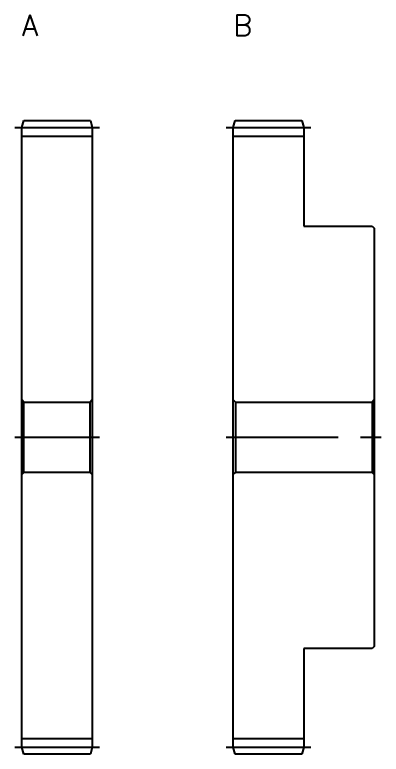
# Model space of a CAD drawing. Extents: x -1 to 161, y -13 to 115.
# Drawn here: x 109 to 161, y 10 to 115 of the extents above; entities that cross this region are included whole.
import ezdxf

# ---------------------------------------------------------------- set-up
doc = ezdxf.new("R2010")
doc.units = 0
doc.header["$LTSCALE"] = 0.5
doc.linetypes.add('CENTER', pattern=[50.8, 31.75, -6.35, 6.35, -6.35])
for name, color, linetype in [('MSM_CENTER', 1, 'CENTER'), ('MSM_CONTINUOUS', 7, 'CONTINUOUS'), ('MSM_PART_NUMBER', 7, 'CONTINUOUS')]:
    doc.layers.add(name, color=color, linetype=linetype)
doc.styles.get("Standard").update_dxf_attribs({"font": 'txt.shx', "height": 3, "bigfont": 'bigfont.shx'})

# ---------------------------------------------------------------- blocks, each defined once
blk = doc.blocks.new('*U5')
at = {"layer": 'MSM_PART_NUMBER'}
blk.add_text('A', height=3, dxfattribs=at).set_placement((110, 112))
blk = doc.blocks.new('*U6')
at = {"layer": 'MSM_PART_NUMBER'}
blk.add_text('B', height=3, dxfattribs=at).set_placement((140, 112))

msp = doc.modelspace()

# ---------------------------------------------------------------- linework, layer by layer
at = {"layer": 'MSM_CENTER'}
for p, q in [((109, 99), (121, 99)), ((139, 99), (151, 99)), ((109, 55), (121, 55)), ((139, 55), (161, 55)), ((109, 11), (121, 11)), ((139, 11), (151, 11))]:
    msp.add_line(p, q, dxfattribs=at)
at = {"layer": 'MSM_CONTINUOUS'}
for p, q in [((110, 99), (110.27, 100)), ((110.27, 100), (119.73, 100)), ((119.73, 100), (120, 99)), ((140, 99), (140.27, 100)), ((140.27, 100), (149.73, 100)), ((149.73, 100), (150, 99)), ((110, 11), (110, 99)), ((120, 99), (120, 11)), ((140, 11), (140, 99)), ((150, 99), (150, 85)), ((110, 97.75), (120, 97.75)), ((140, 97.75), (150, 97.75)), ((150, 85), (159.7, 85)), ((159.7, 85), (160, 84.7)), ((160, 84.7), (160, 25.3)), ((110.3, 60), (110, 60.3)), ((110.3, 50), (110.3, 60)), ((110.3, 60), (119.7, 60)), ((120, 60.3), (119.7, 60)), ((119.7, 50), (119.7, 60)), ((140.3, 60), (140, 60.3)), ((140.3, 60), (140.3, 50)), ((140.3, 60), (159.7, 60)), ((160, 60.3), (159.7, 60)), ((159.7, 60), (159.7, 50)), ((110, 49.7), (110.3, 50)), ((119.7, 50), (110.3, 50)), ((119.7, 50), (120, 49.7)), ((140, 49.7), (140.3, 50)), ((159.7, 50), (140.3, 50)), ((159.7, 50), (160, 49.7)), ((160, 25.3), (159.7, 25)), ((150, 25), (150, 11)), ((159.7, 25), (150, 25)), ((110, 12.25), (120, 12.25)), ((140, 12.25), (150, 12.25)), ((110.27, 10), (110, 11)), ((120, 11), (119.73, 10)), ((140.27, 10), (140, 11)), ((150, 11), (149.73, 10)), ((119.73, 10), (110.27, 10)), ((149.73, 10), (140.27, 10))]:
    msp.add_line(p, q, dxfattribs=at)

# ---------------------------------------------------------------- block references
for name in ['*U5', '*U6']:
    msp.add_blockref(name, (0, 0), dxfattribs=at)

doc.saveas('drawing.dxf')
